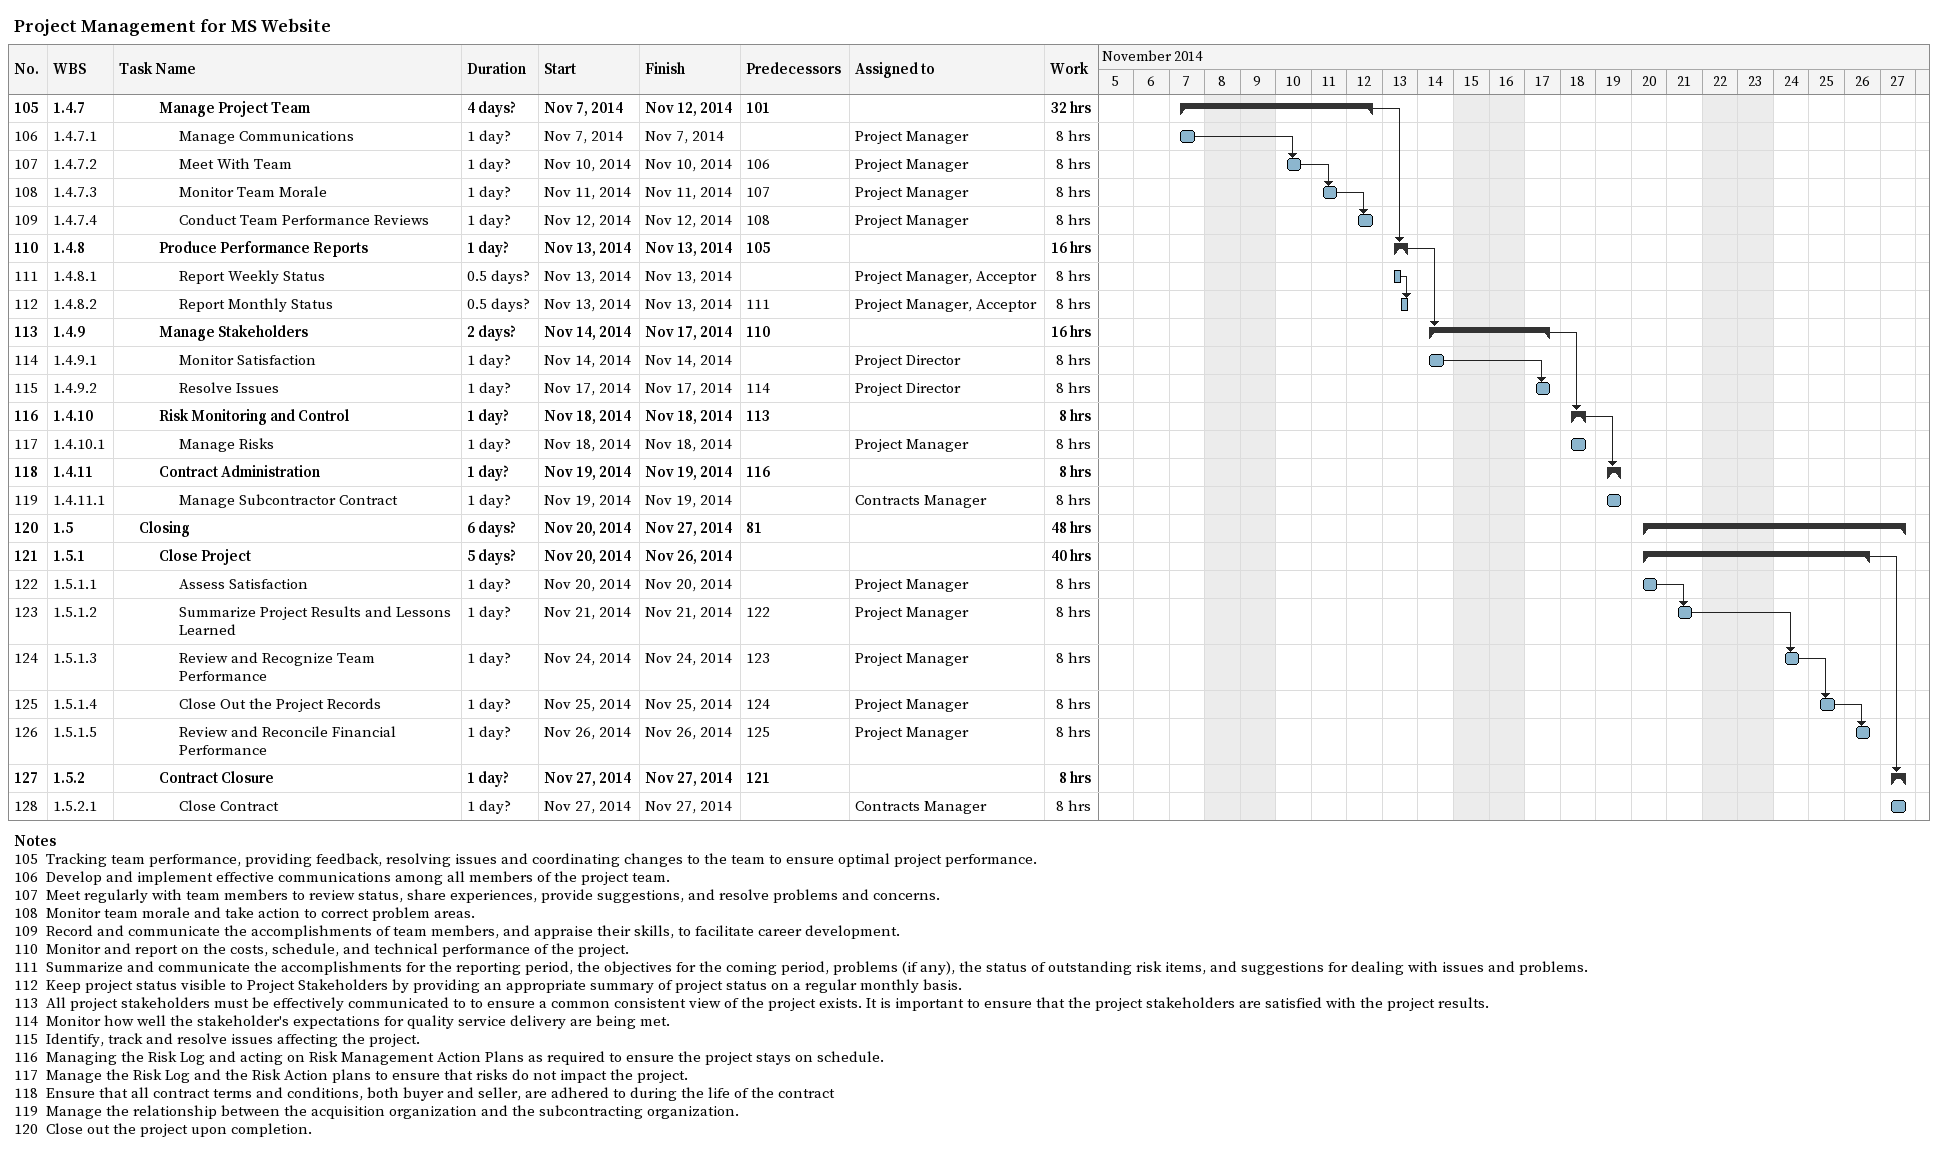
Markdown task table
Project Management for MS Website

| ID | WBS | Task | Duration | Start | Finish | Predecessors | Resources | Work (h) |
|---|---|---|---|---|---|---|---|---|
| 105 | 1.4.7 | **Manage Project Team** | 4d? | 2014-11-07 | 2014-11-12 | 101 |  | 32 |
| 106 | 1.4.7.1 | Manage Communications | 1d? | 2014-11-07 | 2014-11-07 |  | Project Manager | 8 |
| 107 | 1.4.7.2 | Meet With Team | 1d? | 2014-11-10 | 2014-11-10 | 106 | Project Manager | 8 |
| 108 | 1.4.7.3 | Monitor Team Morale | 1d? | 2014-11-11 | 2014-11-11 | 107 | Project Manager | 8 |
| 109 | 1.4.7.4 | Conduct Team Performance Reviews | 1d? | 2014-11-12 | 2014-11-12 | 108 | Project Manager | 8 |
| 110 | 1.4.8 | **Produce Performance Reports** | 1d? | 2014-11-13 | 2014-11-13 | 105 |  | 16 |
| 111 | 1.4.8.1 | Report Weekly Status | 0.5d? | 2014-11-13 | 2014-11-13 |  | Project Manager, Acceptor | 8 |
| 112 | 1.4.8.2 | Report Monthly Status | 0.5d? | 2014-11-13 | 2014-11-13 | 111 | Project Manager, Acceptor | 8 |
| 113 | 1.4.9 | **Manage Stakeholders** | 2d? | 2014-11-14 | 2014-11-17 | 110 |  | 16 |
| 114 | 1.4.9.1 | Monitor Satisfaction | 1d? | 2014-11-14 | 2014-11-14 |  | Project Director | 8 |
| 115 | 1.4.9.2 | Resolve Issues | 1d? | 2014-11-17 | 2014-11-17 | 114 | Project Director | 8 |
| 116 | 1.4.10 | **Risk Monitoring and Control** | 1d? | 2014-11-18 | 2014-11-18 | 113 |  | 8 |
| 117 | 1.4.10.1 | Manage Risks | 1d? | 2014-11-18 | 2014-11-18 |  | Project Manager | 8 |
| 118 | 1.4.11 | **Contract Administration** | 1d? | 2014-11-19 | 2014-11-19 | 116 |  | 8 |
| 119 | 1.4.11.1 | Manage Subcontractor Contract | 1d? | 2014-11-19 | 2014-11-19 |  | Contracts Manager | 8 |
| 120 | 1.5 | **Closing** | 6d? | 2014-11-20 | 2014-11-27 | 81 |  | 48 |
| 121 | 1.5.1 | **Close Project** | 5d? | 2014-11-20 | 2014-11-26 |  |  | 40 |
| 122 | 1.5.1.1 | Assess Satisfaction | 1d? | 2014-11-20 | 2014-11-20 |  | Project Manager | 8 |
| 123 | 1.5.1.2 | Summarize Project Results and Lessons Learned | 1d? | 2014-11-21 | 2014-11-21 | 122 | Project Manager | 8 |
| 124 | 1.5.1.3 | Review and Recognize Team Performance | 1d? | 2014-11-24 | 2014-11-24 | 123 | Project Manager | 8 |
| 125 | 1.5.1.4 | Close Out the Project Records | 1d? | 2014-11-25 | 2014-11-25 | 124 | Project Manager | 8 |
| 126 | 1.5.1.5 | Review and Reconcile Financial Performance | 1d? | 2014-11-26 | 2014-11-26 | 125 | Project Manager | 8 |
| 127 | 1.5.2 | **Contract Closure** | 1d? | 2014-11-27 | 2014-11-27 | 121 |  | 8 |
| 128 | 1.5.2.1 | Close Contract | 1d? | 2014-11-27 | 2014-11-27 |  | Contracts Manager | 8 |

Notes
- 105: Tracking team performance, providing feedback, resolving issues and coordinating changes to the team to ensure optimal project performance.
- 106: Develop and implement effective communications among all members of the project team.
- 107: Meet regularly with team members to review status, share experiences, provide suggestions, and resolve problems and concerns.
- 108: Monitor team morale and take action to correct problem areas.
- 109: Record and communicate the accomplishments of team members, and appraise their skills, to facilitate career development.
- 110: Monitor and report on the costs, schedule, and technical performance of the project.
- 111: Summarize and communicate the accomplishments for the reporting period, the objectives for the coming period, problems (if any), the status of outstanding risk items, and suggestions for dealing with issues and problems.
- 112: Keep project status visible to Project Stakeholders by providing an appropriate summary of project status on a regular monthly basis.
- 113: All project stakeholders must be effectively communicated to to ensure a common consistent view of the project exists. It is important to ensure that the project stakeholders are satisfied with the project results.
- 114: Monitor how well the stakeholder's expectations for quality service delivery are being met.
- 115: Identify, track and resolve issues affecting the project.
- 116: Managing the Risk Log and acting on Risk Management Action Plans as required to ensure the project stays on schedule.
- 117: Manage the Risk Log and the Risk Action plans to ensure that risks do not impact the project.
- 118: Ensure that all contract terms and conditions, both buyer and seller, are adhered to during the life of the contract
- 119: Manage the relationship between the acquisition organization and the subcontracting organization.
- 120: Close out the project upon completion.
